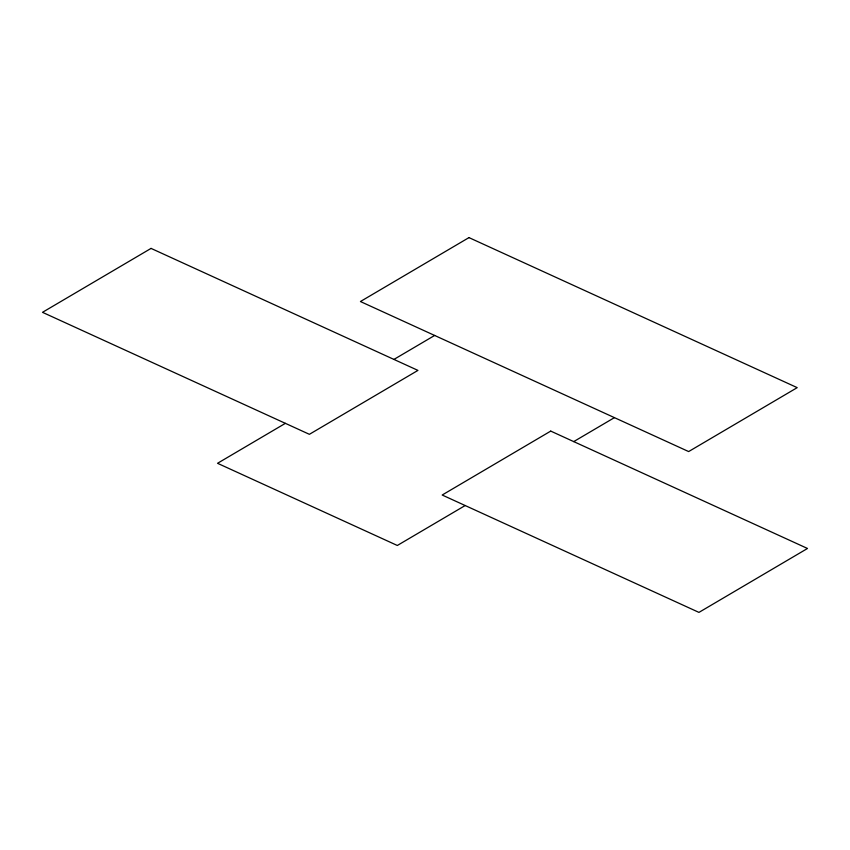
<?xml version="1.0" encoding="UTF-8"?>
<svg xmlns="http://www.w3.org/2000/svg" width="850" height="850" viewBox="0 0 850 850"><rect width="100%" height="100%" fill="white"/><g stroke="black" fill="none" stroke-linecap="round" stroke-linejoin="round"><path stroke-width="1.27" d="M285.377 423.342L217.536 463.293L397.322 545.477L465.173 505.527M393.933 359.422L434.637 335.453M573.718 441.607L614.433 417.637M151.056 248.402L42.5 312.322L309.389 434.318L417.945 370.398L151.056 248.402M468.977 237.607L360.421 301.527L688.649 451.562L797.204 387.642L468.977 237.607M550.736 431.099L442.181 495.019L698.944 612.393L807.5 548.473L550.736 431.099"/></g></svg>
